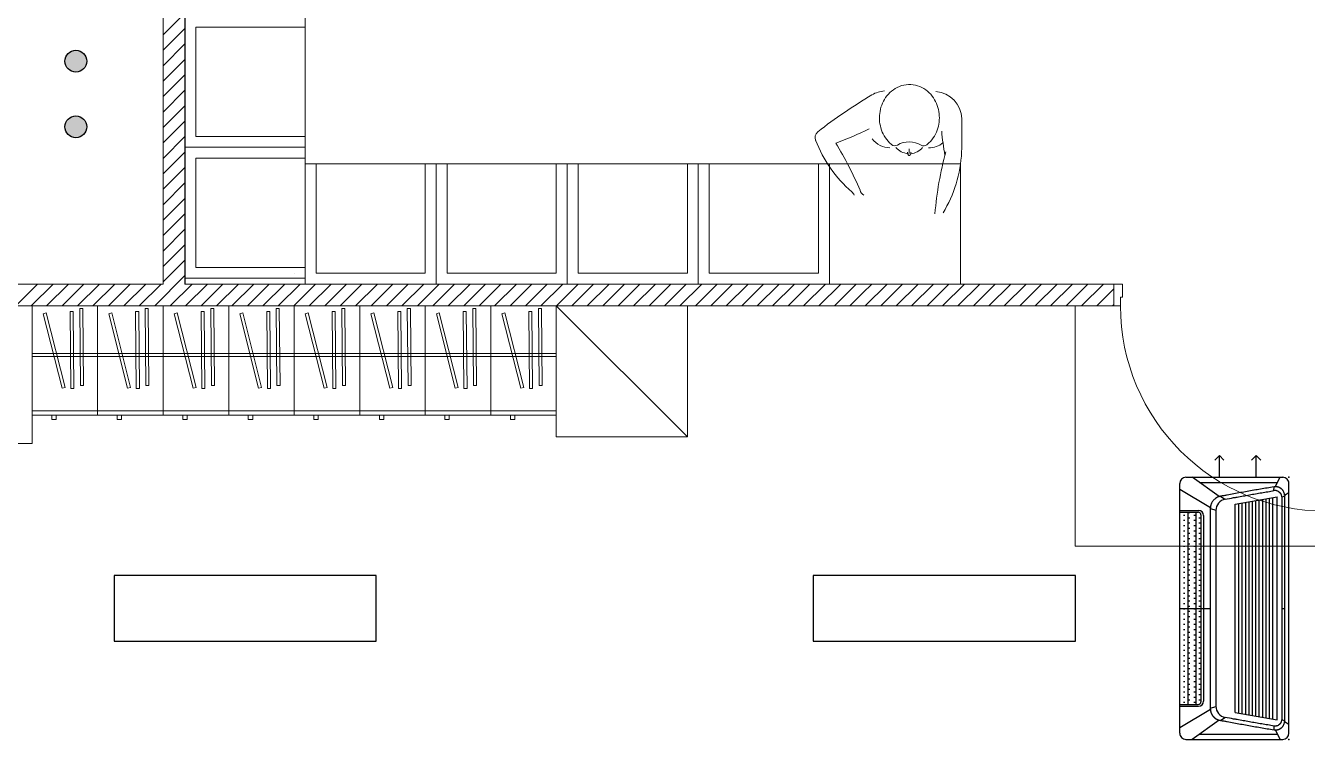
# Model space of a CAD drawing. Header units: metres. Extents: x 11578468 to 47831421, y -58341524 to -14256839.
# Drawn here: x 23835748 to 23841616, y -29092627 to -29089359 of the extents above; entities that cross this region are included whole.
import ezdxf

# ---------------------------------------------------------------- set-up
doc = ezdxf.new("R2010")
doc.units = ezdxf.units.M
doc.header["$LTSCALE"] = 50
doc.header["$MEASUREMENT"] = 0
doc.layers.get('0').update_dxf_attribs({"linetype": 'CONTINUOUS'})
for name, color, linetype in [('#조명', 40, 'CONTINUOUS'), ('DVM_INDOOR', 7, 'CONTINUOUS'), ('DVM_UNIT_BP', 7, 'CONTINUOUS'), ('DVM_UNIT_DP', 4, 'CONTINUOUS'), ('DVM_UNIT_LP', 3, 'CONTINUOUS'), ('wall', 3, 'CONTINUOUS')]:
    doc.layers.add(name, color=color, linetype=linetype)
doc.layers.add('ha', color=8, linetype='CONTINUOUS', lineweight=5)

# ---------------------------------------------------------------- blocks, each defined once
blk = doc.blocks.new('DVM_DP_VEC')
at = {"layer": 'DVM_UNIT_DP', "color": 0}
blk.add_line((0, 0), (100, 0), dxfattribs=at)
blk.add_lwpolyline([(78.8, 21.2), (100, 0), (78.8, -21.2)], dxfattribs=at)
blk.add_point((0, 0), dxfattribs=at)
blk = doc.blocks.new('DVM_LP_VEC')
at = {"layer": 'DVM_UNIT_LP', "color": 0}
blk.add_line((0, 0), (100, 0), dxfattribs=at)
blk.add_lwpolyline([(78.8, 21.2), (100, 0), (78.8, -21.2)], dxfattribs=at)
blk.add_point((0, 0), dxfattribs=at)
blk = doc.blocks.new('DVM_ID_CST_WF1W_AP_970X135X410_T_BLO')
at = {"layer": 'DVM_INDOOR'}
h = blk.add_hatch(dxfattribs=at)
h.set_pattern_fill('DOTS', color=0, scale=15)
h.set_pattern_definition([(0, (0, 0), (11.90625, 23.8125), [0, -23.8125])])
h.paths.add_polyline_path([(439.8, 426.9), (-439.8, 426.9), (-439.8, 415.1, 0.414214), (-427.8, 403.1), (427.8, 403.1, 0.414214), (439.8, 415.1)])
h.paths.add_polyline_path([(439.8, 461.7), (-439.8, 461.7), (-439.8, 426.9), (439.8, 426.9)])
h.paths.add_polyline_path([(439.8, 500.1), (-439.8, 500.1), (-439.8, 461.7), (439.8, 461.7)])
at = {"layer": 'DVM_INDOOR', "color": 0}
for p, q in [((-600, 471.6), (-600, 28.6)), ((-571.5, 500.1), (571.5, 500.1)), ((-545.5, 500.1), (-461, 360)), ((-448.5, 500.1), (-448.5, 413.7)), ((-439.8, 500.1), (-439.8, 415.1)), ((0, 499.5), (0, 360)), ((439.8, 500.1), (439.8, 415.1)), ((448.5, 500.1), (448.5, 413.7)), ((545.5, 500.1), (461, 360)), ((600, 471.6), (600, 28.6)), ((-511.5, 319.5), (-600, 442.6)), ((439.8, 426.9), (-439.8, 426.9)), ((-439.6, 461.7), (439.8, 461.7)), ((511.5, 319.5), (600, 442.6)), ((-576.8, 410.1), (-576.8, 52.9)), ((-461, 360), (460.9, 360)), ((-456.7, 360), (-449.8, 334.8)), ((427.8, 403.1), (-427.8, 403.1)), ((425.5, 390.7), (-425.6, 390.7)), ((456.7, 360), (449.8, 334.8)), ((576.8, 410.1), (576.8, 53)), ((-513, 313.3), (-499.3, 293.9)), ((448.5, 334.8), (-448.5, 334.8)), ((513, 313.3), (499.3, 293.9)), ((-476.9, 245.9), (-511.1, 53.5)), ((-476.9, 245.9), (476.9, 245.9)), ((476.9, 245.9), (511.2, 53.5)), ((-488.2, 182.4), (488.2, 182.4)), ((-485.4, 198), (485.4, 198)), ((-482.6, 213.6), (482.6, 213.6)), ((-479.8, 229.5), (479.8, 229.5)), ((-499.3, 120.2), (499.3, 120.2)), ((-496.5, 135.8), (496.5, 135.8)), ((-493.7, 151.4), (493.7, 151.4)), ((-490.9, 167), (490.9, 167)), ((-556.7, 63.5), (-600, 40.7)), ((-556.2, 68.5), (-538.9, 68.5)), ((-507.6, 73.5), (507.6, 73.5)), ((-504.8, 89.1), (504.8, 89.1)), ((-502.1, 104.4), (502.1, 104.4)), ((538.9, 68.6), (556.2, 68.5)), ((556.7, 63.5), (600, 40.8)), ((-571.5, 0.1), (571.5, 0.1)), ((-518.6, 19.8), (-530.9, 0.1)), ((-509.2, 33.4), (-514.6, 19.6)), ((-514.6, 19.6), (514.6, 19.6)), ((-511.1, 53.5), (511.2, 53.5)), ((509.2, 33.4), (-509.2, 33.4)), ((0, 33.4), (0, 19.6)), ((509.2, 33.4), (514.6, 19.6)), ((518.6, 19.8), (530.9, 0.1))]:
    blk.add_line(p, q, dxfattribs=at)
for centre, radius, start, end in [((-571.5, 471.6), 28.5, 89.99905, 180), ((571.5, 471.6), 28.5, 0, 89.99905), ((-425.5, 413.7), 23, 180, 270), ((-427.8, 415.1), 12, 180, 270), ((425.5, 413.7), 23, 270, 0), ((427.8, 415.1), 12, 270, 0), ((-448.5, 282.8), 52, 90.00002, 169.54962), ((448.5, 282.8), 52, 10.44984, 90.00002), ((-571.5, 28.6), 28.5, 180, 269.99905), ((571.5, 28.6), 28.5, 269.99905, 0)]:
    blk.add_arc(centre, radius, start, end, dxfattribs=at)
for points, knots in [([(-461, 360), (-461.1, 360), (-461.2, 360), (-461.3, 360), (-461.4, 360), (-461.5, 360), (-461.6, 360), (-461.8, 360), (-461.9, 359.9), (-462, 359.9), (-462.1, 359.9), (-462.3, 359.9), (-462.4, 359.9), (-462.5, 359.9), (-462.6, 359.9), (-462.8, 359.9), (-462.9, 359.9), (-463, 359.9), (-463.1, 359.9), (-463.2, 359.9), (-463.4, 359.9), (-463.5, 359.9), (-463.6, 359.9), (-463.7, 359.8), (-463.9, 359.8), (-464, 359.8), (-464.1, 359.8), (-464.2, 359.8), (-464.3, 359.8), (-464.5, 359.8), (-464.6, 359.8), (-464.7, 359.8), (-464.8, 359.7), (-465, 359.7), (-465.1, 359.7), (-465.2, 359.7), (-465.3, 359.7), (-465.4, 359.7), (-465.6, 359.7), (-465.7, 359.7), (-465.8, 359.6), (-466.3, 359.6), (-467.1, 359.5), (-468.1, 359.3), (-468.9, 359.2), (-469.5, 359.1), (-469.8, 359.1), (-469.8, 359), (-469.9, 359), (-470, 359), (-470.1, 359), (-470.3, 359), (-470.7, 358.9), (-471.4, 358.7), (-472.3, 358.5), (-473.1, 358.3), (-473.7, 358.2), (-474.2, 358), (-474.6, 357.9), (-475, 357.8), (-475.4, 357.7), (-475.8, 357.6), (-476, 357.5), (-476.2, 357.5), (-476.3, 357.4), (-476.4, 357.4), (-476.5, 357.4), (-476.6, 357.3), (-476.9, 357.2), (-477.2, 357.1), (-477.6, 357), (-477.9, 356.9), (-478, 356.8), (-478.2, 356.8), (-478.3, 356.8), (-478.4, 356.7), (-478.6, 356.6), (-479, 356.5), (-479.5, 356.3), (-480.1, 356), (-480.8, 355.8), (-481.3, 355.5), (-481.8, 355.3), (-482.1, 355.2), (-482.4, 355.1), (-482.6, 355), (-482.8, 354.9), (-483, 354.8), (-483.2, 354.7), (-483.4, 354.6), (-483.6, 354.5), (-483.8, 354.4), (-484.1, 354.2), (-484.3, 354.1), (-484.5, 354), (-484.8, 353.9), (-485.1, 353.7), (-485.3, 353.6), (-485.7, 353.4), (-486, 353.2), (-486.4, 353), (-486.7, 352.8), (-487, 352.6), (-487.5, 352.3), (-488.1, 352), (-488.6, 351.7), (-489, 351.4), (-489.5, 351.1), (-489.9, 350.8), (-490.3, 350.6), (-490.5, 350.4), (-490.7, 350.2), (-491, 350.1), (-491.2, 349.9), (-491.6, 349.6), (-492, 349.3), (-492.3, 349.1), (-492.5, 348.9), (-492.7, 348.8), (-492.8, 348.7), (-492.9, 348.6), (-493, 348.6), (-493, 348.5), (-493.1, 348.5), (-493.1, 348.5), (-493.1, 348.4), (-493.2, 348.4), (-493.2, 348.4), (-493.2, 348.4), (-493.2, 348.4), (-493.2, 348.4), (-493.2, 348.4), (-493.2, 348.4), (-493.2, 348.4), (-493.2, 348.4), (-493.2, 348.4), (-493.2, 348.4), (-493.2, 348.4), (-493.2, 348.4), (-493.2, 348.4), (-493.2, 348.4), (-493.2, 348.4), (-493.2, 348.4), (-493.2, 348.4), (-493.2, 348.4), (-493.2, 348.4), (-493.2, 348.4), (-493.2, 348.4), (-493.2, 348.4), (-493.2, 348.4), (-493.2, 348.4), (-493.2, 348.4), (-493.2, 348.4), (-493.2, 348.4), (-493.2, 348.4), (-493.2, 348.4), (-493.2, 348.4), (-493.2, 348.4), (-493.2, 348.4), (-493.2, 348.4), (-493.2, 348.4), (-493.2, 348.4), (-493.2, 348.4), (-493.2, 348.4), (-493.2, 348.4), (-493.2, 348.4), (-493.2, 348.4), (-493.2, 348.4), (-493.2, 348.4), (-493.2, 348.4), (-493.2, 348.4), (-493.2, 348.4), (-493.2, 348.4), (-493.2, 348.4), (-493.2, 348.4), (-493.2, 348.4), (-493.2, 348.4), (-493.2, 348.4), (-493.2, 348.4), (-493.2, 348.4), (-493.2, 348.3), (-493.3, 348.3), (-493.3, 348.3), (-493.4, 348.3), (-493.4, 348.2), (-493.5, 348.1), (-493.6, 348.1), (-493.6, 348), (-493.7, 348), (-493.8, 347.9), (-493.9, 347.8), (-494.1, 347.7), (-494.2, 347.6), (-494.3, 347.5), (-494.4, 347.4), (-494.5, 347.3), (-494.7, 347.2), (-494.8, 347.1), (-494.9, 347), (-495, 346.9), (-495.1, 346.7), (-495.3, 346.6), (-495.4, 346.5), (-495.5, 346.4), (-495.6, 346.3), (-495.7, 346.2), (-495.9, 346.1), (-496, 346), (-496.1, 345.9), (-496.2, 345.8), (-496.3, 345.7), (-496.4, 345.6), (-496.6, 345.5), (-496.7, 345.4), (-496.8, 345.2), (-496.9, 345.1), (-497, 345), (-497.1, 344.9), (-497.2, 344.8), (-497.4, 344.7), (-497.5, 344.6), (-497.6, 344.5), (-497.7, 344.3), (-497.8, 344.2), (-497.9, 344.1), (-498, 344), (-498.1, 343.9), (-498.2, 343.8), (-498.4, 343.7), (-498.5, 343.5), (-498.6, 343.4), (-498.7, 343.3), (-498.8, 343.2), (-498.9, 343.1), (-499, 343), (-499.1, 342.9), (-499.2, 342.7), (-499.3, 342.6), (-499.4, 342.5), (-499.5, 342.4), (-499.7, 342.3), (-499.8, 342.1), (-499.9, 342), (-500, 341.9), (-500.1, 341.8), (-500.2, 341.7), (-500.3, 341.5), (-500.4, 341.4), (-500.5, 341.3), (-500.6, 341.2), (-500.7, 341.1), (-500.8, 340.9), (-500.9, 340.8), (-501.1, 340.6), (-501.2, 340.4), (-501.3, 340.3), (-501.4, 340.2), (-501.5, 340.1), (-501.6, 340), (-501.7, 339.8), (-501.8, 339.6), (-502, 339.4), (-502.1, 339.3), (-502.3, 339.1), (-502.4, 338.9), (-502.6, 338.7), (-502.7, 338.5), (-502.8, 338.3), (-503, 338.1), (-503.1, 337.9), (-503.3, 337.7), (-503.4, 337.6), (-503.4, 337.5), (-503.5, 337.5), (-503.5, 337.4), (-503.5, 337.4), (-503.5, 337.3), (-503.6, 337.3), (-503.6, 337.3), (-503.6, 337.3), (-503.6, 337.2), (-503.6, 337.2), (-503.6, 337.2), (-503.6, 337.2), (-503.6, 337.2), (-503.6, 337.2), (-503.6, 337.2), (-503.6, 337.2), (-503.6, 337.2), (-503.6, 337.2), (-503.6, 337.2), (-503.6, 337.2), (-503.6, 337.2), (-503.6, 337.2), (-503.6, 337.2), (-503.6, 337.2), (-503.6, 337.2), (-503.6, 337.2), (-503.6, 337.2), (-503.6, 337.2), (-503.6, 337.2), (-503.6, 337.2), (-503.6, 337.2), (-503.6, 337.2), (-503.6, 337.2), (-503.6, 337.2), (-503.6, 337.2), (-503.6, 337.2), (-503.6, 337.2), (-503.6, 337.2), (-503.6, 337.2), (-503.6, 337.2), (-503.6, 337.2), (-503.6, 337.2), (-503.6, 337.2), (-503.7, 337.2), (-503.7, 337.1), (-503.8, 337), (-503.8, 336.9), (-503.9, 336.8), (-504, 336.7), (-504.1, 336.5), (-504.2, 336.4), (-504.3, 336.3), (-504.3, 336.2), (-504.4, 336), (-504.5, 335.9), (-504.6, 335.8), (-504.6, 335.7), (-504.7, 335.6), (-504.8, 335.5), (-504.9, 335.2), (-505.2, 334.8), (-505.6, 334.1), (-506, 333.4), (-506.4, 332.8), (-506.6, 332.4), (-506.7, 332.2), (-506.7, 332.1), (-506.8, 332.1), (-506.8, 332), (-506.8, 332), (-506.9, 331.8), (-507, 331.6), (-507.2, 331.3), (-507.3, 331), (-507.5, 330.7), (-507.6, 330.4), (-507.8, 330), (-507.9, 329.7), (-508.1, 329.4), (-508.2, 329.2), (-508.3, 329), (-508.3, 328.9), (-508.4, 328.8), (-508.4, 328.6), (-508.5, 328.4), (-508.7, 327.9), (-509, 327.4), (-509.2, 326.9), (-509.4, 326.4), (-509.5, 326), (-509.6, 325.7), (-509.7, 325.5), (-509.7, 325.4), (-509.8, 325.2), (-509.9, 325), (-510, 324.8), (-510, 324.6), (-510.1, 324.4), (-510.1, 324.3), (-510.2, 324.1), (-510.2, 324), (-510.3, 323.8), (-510.3, 323.7), (-510.4, 323.6), (-510.4, 323.4), (-510.5, 323.3), (-510.5, 323.1), (-510.6, 322.9), (-510.6, 322.8), (-510.7, 322.6), (-510.7, 322.4), (-510.8, 322.3), (-510.8, 322.1), (-510.9, 321.9), (-510.9, 321.7), (-511, 321.5), (-511, 321.4), (-511.1, 321.2), (-511.2, 321), (-511.2, 320.8), (-511.3, 320.6), (-511.3, 320.3), (-511.4, 320.1), (-511.4, 319.9), (-511.5, 319.7), (-511.5, 319.6), (-511.5, 319.5)], [0, 0, 0, 0, 0.001765, 0.003529, 0.005294, 0.007059, 0.008823, 0.010588, 0.012352, 0.014116, 0.015881, 0.017645, 0.019409, 0.021173, 0.022937, 0.024702, 0.026466, 0.028229, 0.029993, 0.031757, 0.033521, 0.035285, 0.037049, 0.038812, 0.040576, 0.042339, 0.044103, 0.045866, 0.04763, 0.049393, 0.051156, 0.05292, 0.054683, 0.056446, 0.058209, 0.059972, 0.061735, 0.063498, 0.065261, 0.067024, 0.068787, 0.07055, 0.088059, 0.10292, 0.115137, 0.124712, 0.126163, 0.127325, 0.1283, 0.12944, 0.131236, 0.133687, 0.136794, 0.151003, 0.163408, 0.174911, 0.186415, 0.19159, 0.197106, 0.202964, 0.209163, 0.215479, 0.219883, 0.221884, 0.22343, 0.224162, 0.225102, 0.227168, 0.231141, 0.237019, 0.24311, 0.247247, 0.24943, 0.251369, 0.252721, 0.254965, 0.258103, 0.262133, 0.271962, 0.28166, 0.291227, 0.300577, 0.307976, 0.312744, 0.315759, 0.320727, 0.323148, 0.325851, 0.328835, 0.332101, 0.335648, 0.339476, 0.343585, 0.347976, 0.34952, 0.354132, 0.360503, 0.364934, 0.3672, 0.375692, 0.383432, 0.384919, 0.389345, 0.400385, 0.40996, 0.418507, 0.426067, 0.432913, 0.441712, 0.447274, 0.451798, 0.455285, 0.458528, 0.464582, 0.469833, 0.478168, 0.484251, 0.486843, 0.490174, 0.493625, 0.495107, 0.495342, 0.496042, 0.496945, 0.497789, 0.498575, 0.499303, 0.499369, 0.499564, 0.499758, 0.499824, 0.499828, 0.499832, 0.499836, 0.49984, 0.499843, 0.499846, 0.499849, 0.499852, 0.499854, 0.499857, 0.49986, 0.499863, 0.499866, 0.499869, 0.499872, 0.499875, 0.499878, 0.499881, 0.499883, 0.499886, 0.499889, 0.499892, 0.499895, 0.499898, 0.499901, 0.499904, 0.499907, 0.499909, 0.499912, 0.499915, 0.499918, 0.499921, 0.499924, 0.499927, 0.49993, 0.499933, 0.499936, 0.499938, 0.499941, 0.499944, 0.499947, 0.49995, 0.499953, 0.499956, 0.499959, 0.499961, 0.499996, 0.500092, 0.500252, 0.500475, 0.500762, 0.501113, 0.502574, 0.503909, 0.505116, 0.50626, 0.507404, 0.508548, 0.510836, 0.513123, 0.515411, 0.517699, 0.519986, 0.522274, 0.524561, 0.526848, 0.529136, 0.531423, 0.53371, 0.535997, 0.538283, 0.54057, 0.542857, 0.545143, 0.54743, 0.549716, 0.552003, 0.554289, 0.556575, 0.558861, 0.561147, 0.563433, 0.565719, 0.568004, 0.57029, 0.572575, 0.574861, 0.577146, 0.579431, 0.581716, 0.584001, 0.586286, 0.588571, 0.590856, 0.59314, 0.595425, 0.597709, 0.599994, 0.602278, 0.604562, 0.606846, 0.60913, 0.611414, 0.613697, 0.615981, 0.618264, 0.620547, 0.622831, 0.625114, 0.627397, 0.62968, 0.631963, 0.634245, 0.636528, 0.63881, 0.641092, 0.643375, 0.645657, 0.647939, 0.65022, 0.652502, 0.655924, 0.659347, 0.661628, 0.663909, 0.66619, 0.668471, 0.670751, 0.673032, 0.676452, 0.679873, 0.683293, 0.686713, 0.690132, 0.693551, 0.69697, 0.700388, 0.703806, 0.707224, 0.710641, 0.714058, 0.714644, 0.715261, 0.71591, 0.716591, 0.717303, 0.718046, 0.718679, 0.719061, 0.719192, 0.719206, 0.719223, 0.719241, 0.719259, 0.719276, 0.719294, 0.719312, 0.719329, 0.719347, 0.719365, 0.719382, 0.7194, 0.719418, 0.719436, 0.719453, 0.719471, 0.719489, 0.719506, 0.719524, 0.719542, 0.719559, 0.719577, 0.719595, 0.719612, 0.71963, 0.719648, 0.719665, 0.719683, 0.719701, 0.719718, 0.719735, 0.719749, 0.719791, 0.719989, 0.720573, 0.721543, 0.722899, 0.724641, 0.72677, 0.729069, 0.73132, 0.733522, 0.735676, 0.737782, 0.739839, 0.741848, 0.743808, 0.74572, 0.747584, 0.749399, 0.751166, 0.761606, 0.772047, 0.783331, 0.796306, 0.801854, 0.804022, 0.805127, 0.806011, 0.806392, 0.80762, 0.810133, 0.813931, 0.81881, 0.823809, 0.828807, 0.833806, 0.838804, 0.843801, 0.848798, 0.852287, 0.855003, 0.856944, 0.858113, 0.859639, 0.864676, 0.87128, 0.879454, 0.889196, 0.896415, 0.902323, 0.906921, 0.909055, 0.911516, 0.914305, 0.917422, 0.920866, 0.924638, 0.926547, 0.928505, 0.930513, 0.93257, 0.934676, 0.936831, 0.939035, 0.941289, 0.943592, 0.945944, 0.948345, 0.950796, 0.953296, 0.955845, 0.958443, 0.961091, 0.963788, 0.966534, 0.96933, 0.972175, 0.975069, 0.978013, 0.981006, 0.984048, 0.98714, 0.990281, 0.993471, 0.996711, 1, 1, 1, 1]), ([(511.5, 319.5), (511.4, 319.8), (511.1, 321), (509.6, 325.2), (506.4, 332), (501.6, 338.8), (497.1, 343.6), (493.4, 347), (489.5, 350), (483.9, 353.5), (477.8, 356.3), (471.5, 358.3), (467.4, 359.2), (464.2, 359.7), (462.3, 359.9), (461.1, 360), (460.9, 360)], [0, 0, 0, 0, 0.016085, 0.052074, 0.196028, 0.339981, 0.411958, 0.483935, 0.555912, 0.627889, 0.771843, 0.84382, 0.915797, 0.951785, 0.987774, 1, 1, 1, 1]), ([(-513, 313.3), (-513.5, 310.8), (-514.4, 305.7), (-516.3, 295.5), (-519.6, 277.7), (-524.2, 252.2), (-529.7, 221.6), (-535.2, 191), (-540.5, 160.4), (-545.8, 129.8), (-551, 99.2), (-554.4, 78.8), (-556.2, 68.5)], [0, 0, 0, 0, 0.03125, 0.0625, 0.125, 0.25, 0.375, 0.5, 0.625, 0.75, 0.875, 1, 1, 1, 1]), ([(-511.5, 319.5), (-511.7, 319), (-512.3, 317), (-512.7, 315), (-513, 313.3)], [0, 0, 0, 0, 0.216622, 1, 1, 1, 1]), ([(513, 313.3), (512.7, 315), (512.3, 317), (511.7, 319), (511.5, 319.5)], [0, 0, 0, 0, 0.783378, 1, 1, 1, 1]), ([(540.6, 160), (540.5, 160.1), (538.7, 170.5), (535.2, 191), (529.7, 221.6), (524.2, 252.2), (519.6, 277.7), (516.3, 295.5), (514.4, 305.7), (513.5, 310.8), (513, 313.3)], [0, 0, 0, 0, 0.002953, 0.202362, 0.401772, 0.601181, 0.800591, 0.900295, 0.950148, 1, 1, 1, 1]), ([(-538.9, 68.6), (-537.3, 78), (-534.2, 96.8), (-529.4, 124.9), (-524.5, 153.1), (-519.6, 181.3), (-514.6, 209.5), (-510.3, 233.4), (-507.7, 248), (-506.8, 253.2)], [0, 0, 0, 0, 0.152619, 0.305238, 0.457857, 0.610476, 0.763096, 0.915715, 1, 1, 1, 1]), ([(506.8, 253.2), (507.7, 248), (510.3, 233.4), (514.6, 209.5), (519.6, 181.3), (524.5, 153.1), (529.4, 124.9), (534.2, 96.8), (537.3, 78), (538.9, 68.6)], [0, 0, 0, 0, 0.084285, 0.236904, 0.389524, 0.542143, 0.694762, 0.847381, 1, 1, 1, 1]), ([(556.2, 68.5), (554.4, 78.8), (551, 99.2), (545.8, 129.7), (542.3, 149.9), (540.6, 160)], [0, 0, 0, 0, 0.334987, 0.669974, 1, 1, 1, 1]), ([(-556.2, 68.5), (-556.4, 67), (-556.6, 65.4), (-556.7, 63.7), (-556.7, 63.5)], [0, 0, 0, 0, 0.898221, 1, 1, 1, 1]), ([(-556.7, 63.5), (-556.7, 62.9), (-556.8, 61.5), (-556.7, 58.7), (-556.3, 54.9), (-555.2, 49.6), (-553.8, 45.9), (-552.8, 43.8)], [0, 0, 0, 0, 0.087094, 0.199709, 0.42494, 0.65017, 1, 1, 1, 1]), ([(-535.6, 49), (-535.7, 49.2), (-536.8, 51.3), (-538.1, 54.5), (-539, 58.8), (-539.3, 61.5), (-539.3, 63.7), (-539.3, 65.9), (-539.1, 67.5), (-538.9, 68.6)], [0, 0, 0, 0, 0.029129, 0.352752, 0.514564, 0.676376, 0.757282, 0.838188, 1, 1, 1, 1]), ([(535.6, 49), (535.7, 49.2), (536.8, 51.3), (538.1, 54.5), (539, 58.8), (539.3, 61.5), (539.3, 63.7), (539.3, 65.9), (539.1, 67.5), (538.9, 68.6)], [0, 0, 0, 0, 0.029129, 0.352752, 0.514564, 0.676376, 0.757282, 0.838188, 1, 1, 1, 1]), ([(552.8, 43.8), (553.8, 45.9), (555.2, 49.6), (556.3, 54.9), (556.7, 58.7), (556.8, 61.5), (556.7, 62.9), (556.7, 63.5)], [0, 0, 0, 0, 0.34983, 0.57506, 0.800291, 0.912906, 1, 1, 1, 1]), ([(556.7, 63.5), (556.7, 63.7), (556.6, 65.4), (556.4, 67), (556.2, 68.5)], [0, 0, 0, 0, 0.101779, 1, 1, 1, 1]), ([(-552.8, 43.8), (-552.5, 43.1), (-551.5, 41.2), (-550, 38.6), (-548.5, 36.4), (-547.5, 35.2), (-546.8, 34.4), (-546.1, 33.5), (-545, 32.4), (-543.7, 31), (-542, 29.5), (-540.2, 28.1), (-538.3, 26.7), (-535.8, 25.1), (-531, 22.6), (-525.9, 20.9), (-521.4, 20.1), (-519.7, 19.9), (-518.8, 19.8), (-518.6, 19.8)], [0, 0, 0, 0, 0.046668, 0.15112, 0.203345, 0.229458, 0.255571, 0.281684, 0.307796, 0.360022, 0.412248, 0.464473, 0.516699, 0.568925, 0.673376, 0.882279, 0.934504, 0.98673, 1, 1, 1, 1]), ([(-509.2, 33.4), (-509.7, 33.4), (-510.8, 33.4), (-512.4, 33.6), (-514.1, 33.8), (-517.3, 34.4), (-520.9, 35.7), (-524.3, 37.4), (-526.1, 38.6), (-527.5, 39.6), (-528.7, 40.6), (-530, 41.7), (-530.9, 42.7), (-531.7, 43.5), (-532.2, 44.1), (-532.7, 44.7), (-533.4, 45.6), (-534.4, 47), (-535.1, 48.2), (-535.6, 49)], [0, 0, 0, 0, 0.050917, 0.101833, 0.15275, 0.203666, 0.407333, 0.509166, 0.560082, 0.610999, 0.661916, 0.712832, 0.763749, 0.789207, 0.814665, 0.840124, 0.865582, 0.916498, 1, 1, 1, 1]), ([(-518.6, 19.8), (-518, 19.7), (-516.7, 19.6), (-515.4, 19.6), (-514.6, 19.6)], [0, 0, 0, 0, 0.427232, 1, 1, 1, 1]), ([(535.6, 49), (535.1, 48.2), (534.4, 47), (533.4, 45.6), (532.7, 44.7), (532.2, 44.1), (531.7, 43.5), (530.9, 42.7), (530, 41.7), (528.7, 40.6), (527.5, 39.6), (526.1, 38.6), (524.3, 37.4), (520.9, 35.7), (517.3, 34.4), (514.1, 33.8), (512.4, 33.6), (510.8, 33.4), (509.7, 33.4), (509.2, 33.4)], [0, 0, 0, 0, 0.083502, 0.134418, 0.159876, 0.185335, 0.210793, 0.236251, 0.287168, 0.338084, 0.389001, 0.439918, 0.490834, 0.592667, 0.796334, 0.84725, 0.898167, 0.949083, 1, 1, 1, 1]), ([(518.6, 19.8), (518, 19.7), (516.7, 19.6), (515.4, 19.6), (514.6, 19.6)], [0, 0, 0, 0, 0.427232, 1, 1, 1, 1]), ([(518.6, 19.8), (518.8, 19.8), (519.7, 19.9), (521.4, 20.1), (525.9, 20.9), (531, 22.6), (535.8, 25.1), (538.3, 26.7), (540.2, 28.1), (542, 29.5), (543.7, 31), (545, 32.4), (546.1, 33.5), (546.8, 34.4), (547.5, 35.2), (548.5, 36.4), (550, 38.6), (551.5, 41.2), (552.5, 43.1), (552.8, 43.8)], [0, 0, 0, 0, 0.01327, 0.065496, 0.117721, 0.326624, 0.431075, 0.483301, 0.535527, 0.587752, 0.639978, 0.692204, 0.718316, 0.744429, 0.770542, 0.796655, 0.84888, 0.953332, 1, 1, 1, 1])]:
    blk.add_open_spline(points, degree=3, knots=knots, dxfattribs=at)
for points in [[(-506.8, 253.2), (-504.4, 266.2), (-502, 279.2), (-499.6, 292.3)], [(499.6, 292.3), (502, 279.2), (504.4, 266.2), (506.8, 253.2)]]:
    blk.add_open_spline(points, degree=3, dxfattribs=at)
at = {"layer": 'DVM_UNIT_BP'}
for p in [(-600, 0.1), (600, 0.1)]:
    blk.add_point(p, dxfattribs=at)
at = {"layer": 'DVM_UNIT_DP'}
blk.add_blockref('DVM_DP_VEC', (600, 318.8), dxfattribs=at)
at = {"layer": 'DVM_UNIT_LP'}
blk.add_blockref('DVM_LP_VEC', (600, 150), dxfattribs=at)

msp = doc.modelspace()

# ---------------------------------------------------------------- hatches: boundary and pattern name
at = {"layer": 'wall', "ltscale": 10}
h = msp.add_hatch(color=2, dxfattribs=at)
h.dxf.hatch_style = 1
h.paths.add_polyline_path([(23836028.2, -29089522.3, 1), (23835928.2, -29089522.3, 1)])
h = msp.add_hatch(color=2, dxfattribs=at)
h.dxf.hatch_style = 1
h.paths.add_polyline_path([(23836028.2, -29089822.3, 1), (23835928.2, -29089822.3, 1)])

# ---------------------------------------------------------------- linework, layer by layer
at = {"layer": '#조명', "ltscale": 10}
for points in [[(23837353.7, -29092177.3), (23837353.7, -29091877.3), (23836153.7, -29091877.3), (23836153.7, -29092177.3)], [(23840553.7, -29092177.3), (23840553.7, -29091877.3), (23839353.7, -29091877.3), (23839353.7, -29092177.3)]]:
    msp.add_lwpolyline(points, close=True, dxfattribs=at)
for centre in [(23835978.2, -29089522.3), (23835978.2, -29089822.3)]:
    msp.add_circle(centre, 50)
at = {"layer": 'ha'}
for p, q in [((23836378.2, -29086692.3), (23836378.2, -29090542.3)), ((23836478.2, -29086692.3), (23836478.2, -29090542.3)), ((23836477.7, -29088391.8), (23836477.7, -29090542.3)), ((23836378.2, -29089401.3), (23836477.7, -29089301.8)), ((23836477.7, -29089916.2), (23836477.7, -29089316.2)), ((23837027.7, -29089316.2), (23837027.7, -29089916.2)), ((23836378.2, -29089472.1), (23836477.7, -29089372.6)), ((23836527.7, -29089866.2), (23836527.7, -29089366.2)), ((23836527.7, -29089366.2), (23837027.7, -29089366.2)), ((23837027.7, -29089366.2), (23837027.7, -29089866.2)), ((23836378.2, -29089542.8), (23836477.7, -29089443.3)), ((23836378.2, -29089613.5), (23836477.7, -29089514)), ((23836378.2, -29089684.2), (23836477.7, -29089584.7)), ((23839720.7, -29089652.5), (23839729.4, -29089646.8)), ((23839729.4, -29089646.8), (23839738.6, -29089641.8)), ((23839738.6, -29089641.8), (23839748.2, -29089637.5)), ((23839748.2, -29089637.5), (23839758.2, -29089634)), ((23839758.2, -29089634), (23839768.5, -29089631.4)), ((23839768.5, -29089631.4), (23839778.9, -29089629.6)), ((23839778.9, -29089629.6), (23839789.5, -29089628.8)), ((23839789.5, -29089628.8), (23839800.2, -29089628.8)), ((23839800.2, -29089628.8), (23839810.8, -29089629.8)), ((23839810.8, -29089629.8), (23839821.2, -29089631.7)), ((23839821.2, -29089631.7), (23839831.4, -29089634.4)), ((23839831.4, -29089634.4), (23839841.4, -29089638)), ((23839841.4, -29089638), (23839851, -29089642.3)), ((23839851, -29089642.3), (23839860.1, -29089647.4)), ((23839860.1, -29089647.4), (23839868.8, -29089653.2)), ((23836378.2, -29089754.9), (23836477.7, -29089655.4)), ((23839670.7, -29089714.7), (23839674.9, -29089705.8)), ((23839674.9, -29089705.8), (23839679.7, -29089697.1)), ((23839679.7, -29089697.1), (23839685.1, -29089688.7)), ((23839685.1, -29089688.7), (23839691.1, -29089680.6)), ((23839691.1, -29089680.6), (23839697.6, -29089672.9)), ((23839697.6, -29089672.9), (23839704.8, -29089665.6)), ((23839704.8, -29089665.6), (23839712.4, -29089658.7)), ((23839712.4, -29089658.7), (23839720.7, -29089652.5)), ((23839868.8, -29089653.2), (23839877, -29089659.5)), ((23839877, -29089659.5), (23839884.6, -29089666.5)), ((23839884.6, -29089666.5), (23839891.6, -29089673.8)), ((23839891.6, -29089673.8), (23839898.1, -29089681.6)), ((23839898.1, -29089681.6), (23839904, -29089689.8)), ((23839904, -29089689.8), (23839909.3, -29089698.3)), ((23839909.3, -29089698.3), (23839914, -29089707)), ((23839914, -29089707), (23839918.2, -29089715.9)), ((23836378.2, -29089825.6), (23836477.7, -29089726.1)), ((23839657.3, -29089770.8), (23839658.1, -29089761.3)), ((23839658.1, -29089761.3), (23839659.5, -29089751.8)), ((23839659.5, -29089751.8), (23839661.5, -29089742.4)), ((23839661.5, -29089742.4), (23839664, -29089733)), ((23839664, -29089733), (23839667.1, -29089723.8)), ((23839667.1, -29089723.8), (23839670.7, -29089714.7)), ((23839918.2, -29089715.9), (23839921.7, -29089725)), ((23839921.7, -29089725), (23839924.7, -29089734.3)), ((23839924.7, -29089734.3), (23839927.1, -29089743.7)), ((23839927.1, -29089743.7), (23839929, -29089753.1)), ((23839929, -29089753.1), (23839930.3, -29089762.6)), ((23839930.3, -29089762.6), (23839931, -29089772.2)), ((23836378.2, -29089896.3), (23836477.7, -29089796.8)), ((23839656.9, -29089780.4), (23839657.3, -29089770.8)), ((23839657.2, -29089790), (23839656.9, -29089780.4)), ((23839657.9, -29089799.5), (23839657.2, -29089790)), ((23839659.2, -29089809.1), (23839657.9, -29089799.5)), ((23839661.1, -29089818.5), (23839659.2, -29089809.1)), ((23839663.5, -29089827.9), (23839661.1, -29089818.5)), ((23839926.7, -29089819.8), (23839924.2, -29089829.2)), ((23839928.7, -29089810.4), (23839926.7, -29089819.8)), ((23839930.1, -29089800.9), (23839928.7, -29089810.4)), ((23839931, -29089791.3), (23839930.1, -29089800.9)), ((23839931, -29089772.2), (23839931.3, -29089781.8)), ((23839931.3, -29089781.8), (23839931, -29089791.3)), ((23836378.2, -29089967), (23836477.7, -29089867.5)), ((23837027.7, -29089866.2), (23836527.7, -29089866.2)), ((23839666.5, -29089837.2), (23839663.5, -29089827.9)), ((23839670.1, -29089846.3), (23839666.5, -29089837.2)), ((23839674.2, -29089855.2), (23839670.1, -29089846.3)), ((23839678.9, -29089863.9), (23839674.2, -29089855.2)), ((23839684.2, -29089872.4), (23839678.9, -29089863.9)), ((23839690.1, -29089880.6), (23839684.2, -29089872.4)), ((23839696.6, -29089888.4), (23839690.1, -29089880.6)), ((23839897.1, -29089881.6), (23839890.6, -29089889.3)), ((23839903.1, -29089873.5), (23839897.1, -29089881.6)), ((23839908.5, -29089865.1), (23839903.1, -29089873.5)), ((23839913.3, -29089856.4), (23839908.5, -29089865.1)), ((23839917.5, -29089847.5), (23839913.3, -29089856.4)), ((23839921.1, -29089838.4), (23839917.5, -29089847.5)), ((23839924.2, -29089829.2), (23839921.1, -29089838.4)), ((23836378.2, -29090037.7), (23836477.7, -29089938.2)), ((23837027.7, -29089916.2), (23836477.7, -29089916.2)), ((23836477.7, -29090516.2), (23836477.7, -29089916.2)), ((23837027.7, -29089916.2), (23837027.7, -29090516.2)), ((23839703.6, -29089895.7), (23839696.6, -29089888.4)), ((23839711.2, -29089902.6), (23839703.6, -29089895.7)), ((23839712.6, -29089903.7), (23839711.2, -29089902.6)), ((23839785.2, -29089938.9), (23839785.2, -29089938.6)), ((23839785.3, -29089939.8), (23839785.2, -29089938.9)), ((23839785.5, -29089940.9), (23839785.3, -29089939.8)), ((23839785.7, -29089942), (23839785.5, -29089940.9)), ((23839785.9, -29089943.3), (23839785.7, -29089942)), ((23839786.3, -29089944.7), (23839785.9, -29089943.3)), ((23839786.7, -29089946.3), (23839786.3, -29089944.7)), ((23839793.4, -29089922.8), (23839793.3, -29089944)), ((23839800.3, -29089944.8), (23839799.9, -29089946.4)), ((23839800.7, -29089943.4), (23839800.3, -29089944.8)), ((23839800.9, -29089942.1), (23839800.7, -29089943.4)), ((23839801.1, -29089941), (23839800.9, -29089942.1)), ((23839801.3, -29089939.9), (23839801.1, -29089941)), ((23839801.5, -29089938.9), (23839801.3, -29089939.9)), ((23839801.5, -29089938.7), (23839801.5, -29089938.9)), ((23839875.8, -29089903.5), (23839874.4, -29089904.5)), ((23839883.5, -29089896.6), (23839875.8, -29089903.5)), ((23839890.6, -29089889.3), (23839883.5, -29089896.6)), ((23836527.7, -29090466.2), (23836527.7, -29089966.2)), ((23836527.7, -29089966.2), (23837027.7, -29089966.2)), ((23837027.7, -29089966.2), (23837027.7, -29090466.2)), ((23837027.7, -29090542.3), (23837027.7, -29089992.3)), ((23837027.7, -29089992.3), (23837627.7, -29089992.3)), ((23837027.7, -29089992.3), (23837027.7, -29090542.3)), ((23837077.7, -29090492.3), (23837077.7, -29089992.3)), ((23837077.7, -29089992.3), (23837577.7, -29089992.3)), ((23837577.7, -29089992.3), (23837577.7, -29090492.3)), ((23837627.7, -29090542.3), (23837627.7, -29089992.3)), ((23837627.7, -29089992.3), (23838227.7, -29089992.3)), ((23837627.7, -29089992.3), (23837627.7, -29090542.3)), ((23837677.7, -29090492.3), (23837677.7, -29089992.3)), ((23837677.7, -29089992.3), (23838177.7, -29089992.3)), ((23838177.7, -29089992.3), (23838177.7, -29090492.3)), ((23838227.7, -29089992.3), (23838227.7, -29090542.3)), ((23838227.7, -29089992.3), (23838827.7, -29089992.3)), ((23838277.7, -29090492.3), (23838277.7, -29089992.3)), ((23838277.7, -29089992.3), (23838777.7, -29089992.3)), ((23838777.7, -29089992.3), (23838777.7, -29090492.3)), ((23838827.7, -29089992.3), (23838827.7, -29090542.3)), ((23838827.7, -29089992.3), (23839427.7, -29089992.3)), ((23838877.7, -29090492.3), (23838877.7, -29089992.3)), ((23838877.7, -29089992.3), (23839377.7, -29089992.3)), ((23839377.7, -29089992.3), (23839377.7, -29090492.3)), ((23840027.7, -29089992.3), (23839427.7, -29089992.3)), ((23839427.7, -29089992.3), (23839427.7, -29090542.3)), ((23839427.7, -29089992.3), (23839427.7, -29090542.3)), ((23839787.3, -29089948), (23839786.7, -29089946.3)), ((23839788, -29089949.8), (23839787.3, -29089948)), ((23839789, -29089951.5), (23839788, -29089949.8)), ((23839790.2, -29089953.1), (23839789, -29089951.5)), ((23839791.7, -29089954.2), (23839790.2, -29089953.1)), ((23839793.2, -29089954.6), (23839791.7, -29089954.2)), ((23839794.8, -29089954.2), (23839793.2, -29089954.6)), ((23839796.3, -29089953.1), (23839794.8, -29089954.2)), ((23839797.5, -29089951.6), (23839796.3, -29089953.1)), ((23839798.5, -29089949.8), (23839797.5, -29089951.6)), ((23839799.3, -29089948.1), (23839798.5, -29089949.8)), ((23839799.9, -29089946.4), (23839799.3, -29089948.1)), ((23840027.7, -29090542.3), (23840027.7, -29089992.3)), ((23836378.2, -29090108.4), (23836477.7, -29090009)), ((23836378.2, -29090179.2), (23836477.7, -29090079.7)), ((23836378.2, -29090249.9), (23836477.7, -29090150.4)), ((23836378.2, -29090320.6), (23836477.7, -29090221.1)), ((23836378.2, -29090391.3), (23836477.7, -29090291.8)), ((23836378.2, -29090462), (23836477.7, -29090362.5)), ((23836378.2, -29090532.7), (23836477.7, -29090433.2)), ((23837027.7, -29090466.2), (23836527.7, -29090466.2)), ((23836339.4, -29090642.3), (23836477.7, -29090503.9)), ((23837027.7, -29090516.2), (23836477.7, -29090516.2)), ((23836977.7, -29090492.3), (23836977.7, -29090492.3)), ((23837577.7, -29090492.3), (23837077.7, -29090492.3)), ((23838177.7, -29090492.3), (23837677.7, -29090492.3)), ((23838777.7, -29090492.3), (23838277.7, -29090492.3)), ((23839377.7, -29090492.3), (23838877.7, -29090492.3)), ((23836378.2, -29090542.3), (23835177.7, -29090542.3)), ((23835703, -29090642.3), (23835803, -29090542.3)), ((23835773.7, -29090642.3), (23835873.7, -29090542.3)), ((23835844.4, -29090642.3), (23835944.4, -29090542.3)), ((23835915.1, -29090642.3), (23836015.1, -29090542.3)), ((23835985.8, -29090642.3), (23836085.8, -29090542.3)), ((23836056.5, -29090642.3), (23836156.5, -29090542.3)), ((23836127.2, -29090642.3), (23836227.2, -29090542.3)), ((23836197.9, -29090642.3), (23836297.9, -29090542.3)), ((23836268.6, -29090642.3), (23836368.6, -29090542.3)), ((23836410.1, -29090642.3), (23836510.1, -29090542.3)), ((23836477.7, -29090542.3), (23836677.7, -29090542.3)), ((23837137.7, -29090542.3), (23836477.7, -29090542.3)), ((23836480.8, -29090642.3), (23836580.8, -29090542.3)), ((23836551.5, -29090642.3), (23836651.5, -29090542.3)), ((23836577.7, -29090542.3), (23840453.2, -29090542.3)), ((23836622.2, -29090642.3), (23836722.2, -29090542.3)), ((23836692.9, -29090642.3), (23836792.9, -29090542.3)), ((23836763.6, -29090642.3), (23836863.6, -29090542.3)), ((23836834.3, -29090642.3), (23836934.3, -29090542.3)), ((23836905, -29090642.3), (23837005, -29090542.3)), ((23836975.7, -29090642.3), (23837075.7, -29090542.3)), ((23837627.7, -29090542.3), (23837027.7, -29090542.3)), ((23837027.7, -29090542.3), (23837027.7, -29090542.3)), ((23837046.5, -29090642.3), (23837146.5, -29090542.3)), ((23837117.2, -29090642.3), (23837217.2, -29090542.3)), ((23837187.9, -29090642.3), (23837287.9, -29090542.3)), ((23837258.6, -29090642.3), (23837358.6, -29090542.3)), ((23837329.3, -29090642.3), (23837429.3, -29090542.3)), ((23837400, -29090642.3), (23837500, -29090542.3)), ((23837470.7, -29090642.3), (23837570.7, -29090542.3)), ((23837541.4, -29090642.3), (23837641.4, -29090542.3)), ((23837612.1, -29090642.3), (23837712.1, -29090542.3)), ((23838227.7, -29090542.3), (23837627.7, -29090542.3)), ((23837682.9, -29090642.3), (23837782.9, -29090542.3)), ((23837753.6, -29090642.3), (23837853.6, -29090542.3)), ((23837824.3, -29090642.3), (23837924.3, -29090542.3)), ((23837895, -29090642.3), (23837995, -29090542.3)), ((23837965.7, -29090642.3), (23838065.7, -29090542.3)), ((23838036.4, -29090642.3), (23838136.4, -29090542.3)), ((23838107.1, -29090642.3), (23838207.1, -29090542.3)), ((23838177.8, -29090642.3), (23838277.8, -29090542.3)), ((23838827.7, -29090542.3), (23838227.7, -29090542.3)), ((23838248.5, -29090642.3), (23838348.5, -29090542.3)), ((23838319.3, -29090642.3), (23838419.3, -29090542.3)), ((23838390, -29090642.3), (23838490, -29090542.3)), ((23838460.7, -29090642.3), (23838560.7, -29090542.3)), ((23838531.4, -29090642.3), (23838631.4, -29090542.3)), ((23838602.1, -29090642.3), (23838702.1, -29090542.3)), ((23838672.8, -29090642.3), (23838772.8, -29090542.3)), ((23838743.5, -29090642.3), (23838843.5, -29090542.3)), ((23838814.2, -29090642.3), (23838914.2, -29090542.3)), ((23839427.7, -29090542.3), (23838827.7, -29090542.3)), ((23838884.9, -29090642.3), (23838984.9, -29090542.3)), ((23838955.6, -29090642.3), (23839055.6, -29090542.3)), ((23839026.4, -29090642.3), (23839126.4, -29090542.3)), ((23839097.1, -29090642.3), (23839197.1, -29090542.3)), ((23839167.8, -29090642.3), (23839267.8, -29090542.3)), ((23839238.5, -29090642.3), (23839338.5, -29090542.3)), ((23839309.2, -29090642.3), (23839409.2, -29090542.3)), ((23839379.9, -29090642.3), (23839479.9, -29090542.3)), ((23839427.7, -29090542.3), (23840027.7, -29090542.3)), ((23839450.6, -29090642.3), (23839550.6, -29090542.3)), ((23839477.7, -29090542.3), (23839577.7, -29090542.3)), ((23839521.3, -29090642.3), (23839580.2, -29090583.4)), ((23839580.2, -29090583.4), (23839621.3, -29090542.3)), ((23839592, -29090642.3), (23839692, -29090542.3)), ((23839662.8, -29090642.3), (23839762.8, -29090542.3)), ((23839733.5, -29090642.3), (23839833.5, -29090542.3)), ((23839804.2, -29090642.3), (23839904.2, -29090542.3)), ((23839874.9, -29090642.3), (23839974.9, -29090542.3)), ((23839945.6, -29090642.3), (23840045.6, -29090542.3)), ((23840016.3, -29090642.3), (23840116.3, -29090542.3)), ((23840087, -29090642.3), (23840187, -29090542.3)), ((23840157.7, -29090642.3), (23840257.7, -29090542.3)), ((23840228.4, -29090642.3), (23840328.4, -29090542.3)), ((23840299.1, -29090642.3), (23840399.1, -29090542.3)), ((23840369.9, -29090642.3), (23840469.9, -29090542.3)), ((23840440.6, -29090642.3), (23840540.6, -29090542.3)), ((23840453.2, -29090542.3), (23840730.2, -29090542.3)), ((23840511.3, -29090642.3), (23840611.3, -29090542.3)), ((23840582, -29090642.3), (23840682, -29090542.3)), ((23840652.7, -29090642.3), (23840730.2, -29090564.7)), ((23840730.2, -29090642.3), (23840730.2, -29090542.3)), ((23840730.2, -29090542.3), (23840770.2, -29090542.3)), ((23840770.2, -29090542.3), (23840770.2, -29090602.3)), ((23836378.2, -29090642.3), (23835177.7, -29090642.3)), ((23835777.7, -29090642.3), (23835177.7, -29090642.3)), ((23835777.7, -29091142.3), (23835777.7, -29090642.3)), ((23835777.7, -29090642.3), (23836077.7, -29090642.3)), ((23835777.7, -29091272.3), (23835777.7, -29090642.3)), ((23836077.7, -29090642.3), (23836077.7, -29091142.3)), ((23836077.7, -29091142.3), (23836077.7, -29090642.3)), ((23836077.7, -29090642.3), (23836377.7, -29090642.3)), ((23836377.7, -29090642.3), (23836377.7, -29091142.3)), ((23836377.7, -29091142.3), (23836377.7, -29090642.3)), ((23836377.7, -29090642.3), (23836677.7, -29090642.3)), ((23836677.7, -29090642.3), (23836378.2, -29090642.3)), ((23836577.7, -29090642.3), (23836777.7, -29090642.3)), ((23836677.7, -29090642.3), (23840730.2, -29090642.3)), ((23836677.7, -29090642.3), (23836677.7, -29091142.3)), ((23836677.7, -29091142.3), (23836677.7, -29090642.3)), ((23836677.7, -29090642.3), (23836977.7, -29090642.3)), ((23836977.7, -29090642.3), (23836977.7, -29091142.3)), ((23836977.7, -29091142.3), (23836977.7, -29090642.3)), ((23836977.7, -29090642.3), (23837277.7, -29090642.3)), ((23837277.7, -29090642.3), (23837277.7, -29091142.3)), ((23837277.7, -29091142.3), (23837277.7, -29090642.3)), ((23837277.7, -29090642.3), (23837577.7, -29090642.3)), ((23837577.7, -29090642.3), (23837577.7, -29091142.3)), ((23837577.7, -29091142.3), (23837577.7, -29090642.3)), ((23837577.7, -29090642.3), (23837877.7, -29090642.3)), ((23837877.7, -29090642.3), (23837877.7, -29091142.3)), ((23837877.7, -29091142.3), (23837877.7, -29090642.3)), ((23837877.7, -29090642.3), (23838177.7, -29090642.3)), ((23838777.7, -29091242.3), (23838177.7, -29090642.3)), ((23838177.7, -29090642.3), (23838177.7, -29091142.3)), ((23838177.7, -29090642.3), (23838777.7, -29090642.3)), ((23838177.7, -29091242.3), (23838177.7, -29090642.3)), ((23838777.7, -29090642.3), (23838777.7, -29091242.3)), ((23840453.2, -29090642.3), (23840730.2, -29090642.3)), ((23840553.2, -29090642.3), (23840553.2, -29091742.3)), ((23840723.4, -29090642.3), (23840730.2, -29090635.4)), ((23840760.2, -29090642.3), (23840730.2, -29090642.3)), ((23840770.2, -29090602.3), (23840760.2, -29090602.3)), ((23840760.2, -29090602.3), (23840760.2, -29090642.3)), ((23835828.5, -29090678.1), (23835842.1, -29090674.6)), ((23835914.9, -29091019.5), (23835828.5, -29090678.1)), ((23835842.1, -29090674.6), (23835928.5, -29091016.1)), ((23835951.7, -29090668.9), (23835965.7, -29090668.8)), ((23835954.8, -29091021.1), (23835951.7, -29090668.9)), ((23835965.7, -29090668.8), (23835968.8, -29091021)), ((23835995.6, -29090654.8), (23836009.6, -29090654.7)), ((23835998.7, -29091007), (23835995.6, -29090654.8)), ((23836009.6, -29090654.7), (23836012.7, -29091006.8)), ((23836128.5, -29090678.1), (23836142.1, -29090674.6)), ((23836214.9, -29091019.5), (23836128.5, -29090678.1)), ((23836142.1, -29090674.6), (23836228.5, -29091016.1)), ((23836251.7, -29090668.9), (23836265.7, -29090668.8)), ((23836254.8, -29091021.1), (23836251.7, -29090668.9)), ((23836265.7, -29090668.8), (23836268.8, -29091021)), ((23836295.6, -29090654.8), (23836309.6, -29090654.7)), ((23836298.7, -29091007), (23836295.6, -29090654.8)), ((23836309.6, -29090654.7), (23836312.7, -29091006.8)), ((23836428.5, -29090678.1), (23836442.1, -29090674.6)), ((23836514.9, -29091019.5), (23836428.5, -29090678.1)), ((23836442.1, -29090674.6), (23836528.5, -29091016.1)), ((23836551.7, -29090668.9), (23836565.7, -29090668.8)), ((23836554.8, -29091021.1), (23836551.7, -29090668.9)), ((23836565.7, -29090668.8), (23836568.8, -29091021)), ((23836595.6, -29090654.8), (23836609.6, -29090654.7)), ((23836598.7, -29091007), (23836595.6, -29090654.8)), ((23836609.6, -29090654.7), (23836612.7, -29091006.8)), ((23836728.5, -29090678.1), (23836742.1, -29090674.6)), ((23836814.9, -29091019.5), (23836728.5, -29090678.1)), ((23836742.1, -29090674.6), (23836828.5, -29091016.1)), ((23836851.7, -29090668.9), (23836865.7, -29090668.8)), ((23836854.8, -29091021.1), (23836851.7, -29090668.9)), ((23836865.7, -29090668.8), (23836868.8, -29091021)), ((23836895.6, -29090654.8), (23836909.6, -29090654.7)), ((23836898.7, -29091007), (23836895.6, -29090654.8)), ((23836909.6, -29090654.7), (23836912.7, -29091006.8)), ((23837028.5, -29090678.1), (23837042.1, -29090674.6)), ((23837114.9, -29091019.5), (23837028.5, -29090678.1)), ((23837042.1, -29090674.6), (23837128.5, -29091016.1)), ((23837151.7, -29090668.9), (23837165.7, -29090668.8)), ((23837154.8, -29091021.1), (23837151.7, -29090668.9)), ((23837165.7, -29090668.8), (23837168.8, -29091021)), ((23837195.6, -29090654.8), (23837209.6, -29090654.7)), ((23837198.7, -29091007), (23837195.6, -29090654.8)), ((23837209.6, -29090654.7), (23837212.7, -29091006.8)), ((23837328.5, -29090678.1), (23837342.1, -29090674.6)), ((23837414.9, -29091019.5), (23837328.5, -29090678.1)), ((23837342.1, -29090674.6), (23837428.5, -29091016.1)), ((23837451.7, -29090668.9), (23837465.7, -29090668.8)), ((23837454.8, -29091021.1), (23837451.7, -29090668.9)), ((23837465.7, -29090668.8), (23837468.8, -29091021)), ((23837495.6, -29090654.8), (23837509.6, -29090654.7)), ((23837498.7, -29091007), (23837495.6, -29090654.8)), ((23837509.6, -29090654.7), (23837512.7, -29091006.8)), ((23837628.5, -29090678.1), (23837642.1, -29090674.6)), ((23837714.9, -29091019.5), (23837628.5, -29090678.1)), ((23837642.1, -29090674.6), (23837728.5, -29091016.1)), ((23837751.7, -29090668.9), (23837765.7, -29090668.8)), ((23837754.8, -29091021.1), (23837751.7, -29090668.9)), ((23837765.7, -29090668.8), (23837768.8, -29091021)), ((23837795.6, -29090654.8), (23837809.6, -29090654.7)), ((23837798.7, -29091007), (23837795.6, -29090654.8)), ((23837809.6, -29090654.7), (23837812.7, -29091006.8)), ((23837928.5, -29090678.1), (23837942.1, -29090674.6)), ((23838014.9, -29091019.5), (23837928.5, -29090678.1)), ((23837942.1, -29090674.6), (23838028.5, -29091016.1)), ((23838051.7, -29090668.9), (23838065.7, -29090668.8)), ((23838054.8, -29091021.1), (23838051.7, -29090668.9)), ((23838065.7, -29090668.8), (23838068.8, -29091021)), ((23838095.6, -29090654.8), (23838109.6, -29090654.7)), ((23838098.7, -29091007), (23838095.6, -29090654.8)), ((23838109.6, -29090654.7), (23838112.7, -29091006.8)), ((23836077.7, -29090859.8), (23835777.7, -29090859.8)), ((23836077.7, -29090874.8), (23835777.7, -29090874.8)), ((23836377.7, -29090859.8), (23836077.7, -29090859.8)), ((23836377.7, -29090874.8), (23836077.7, -29090874.8)), ((23836677.7, -29090859.8), (23836377.7, -29090859.8)), ((23836677.7, -29090874.8), (23836377.7, -29090874.8)), ((23836977.7, -29090859.8), (23836677.7, -29090859.8)), ((23836977.7, -29090874.8), (23836677.7, -29090874.8)), ((23837277.7, -29090859.8), (23836977.7, -29090859.8)), ((23837277.7, -29090874.8), (23836977.7, -29090874.8)), ((23837577.7, -29090859.8), (23837277.7, -29090859.8)), ((23837577.7, -29090874.8), (23837277.7, -29090874.8)), ((23837877.7, -29090859.8), (23837577.7, -29090859.8)), ((23837877.7, -29090874.8), (23837577.7, -29090874.8)), ((23838177.7, -29090859.8), (23837877.7, -29090859.8)), ((23838177.7, -29090874.8), (23837877.7, -29090874.8)), ((23835928.5, -29091016.1), (23835914.9, -29091019.5)), ((23835968.8, -29091021), (23835954.8, -29091021.1)), ((23836012.7, -29091006.8), (23835998.7, -29091007)), ((23836228.5, -29091016.1), (23836214.9, -29091019.5)), ((23836268.8, -29091021), (23836254.8, -29091021.1)), ((23836312.7, -29091006.8), (23836298.7, -29091007)), ((23836528.5, -29091016.1), (23836514.9, -29091019.5)), ((23836568.8, -29091021), (23836554.8, -29091021.1)), ((23836612.7, -29091006.8), (23836598.7, -29091007)), ((23836828.5, -29091016.1), (23836814.9, -29091019.5)), ((23836868.8, -29091021), (23836854.8, -29091021.1)), ((23836912.7, -29091006.8), (23836898.7, -29091007)), ((23837128.5, -29091016.1), (23837114.9, -29091019.5)), ((23837168.8, -29091021), (23837154.8, -29091021.1)), ((23837212.7, -29091006.8), (23837198.7, -29091007)), ((23837428.5, -29091016.1), (23837414.9, -29091019.5)), ((23837468.8, -29091021), (23837454.8, -29091021.1)), ((23837512.7, -29091006.8), (23837498.7, -29091007)), ((23837728.5, -29091016.1), (23837714.9, -29091019.5)), ((23837768.8, -29091021), (23837754.8, -29091021.1)), ((23837812.7, -29091006.8), (23837798.7, -29091007)), ((23838028.5, -29091016.1), (23838014.9, -29091019.5)), ((23838068.8, -29091021), (23838054.8, -29091021.1)), ((23838112.7, -29091006.8), (23838098.7, -29091007)), ((23835777.7, -29091122.3), (23836077.7, -29091122.3)), ((23836077.7, -29091142.3), (23835777.7, -29091142.3)), ((23835867.7, -29091162.3), (23835867.7, -29091142.3)), ((23835867.7, -29091142.3), (23835887.7, -29091142.3)), ((23835887.7, -29091162.3), (23835867.7, -29091162.3)), ((23835887.7, -29091142.3), (23835887.7, -29091162.3)), ((23836077.7, -29091122.3), (23836377.7, -29091122.3)), ((23836377.7, -29091142.3), (23836077.7, -29091142.3)), ((23836167.7, -29091162.3), (23836167.7, -29091142.3)), ((23836167.7, -29091142.3), (23836187.7, -29091142.3)), ((23836187.7, -29091162.3), (23836167.7, -29091162.3)), ((23836187.7, -29091142.3), (23836187.7, -29091162.3)), ((23836377.7, -29091122.3), (23836677.7, -29091122.3)), ((23836677.7, -29091142.3), (23836377.7, -29091142.3)), ((23836467.7, -29091162.3), (23836467.7, -29091142.3)), ((23836467.7, -29091142.3), (23836487.7, -29091142.3)), ((23836487.7, -29091162.3), (23836467.7, -29091162.3)), ((23836487.7, -29091142.3), (23836487.7, -29091162.3)), ((23836677.7, -29091122.3), (23836977.7, -29091122.3)), ((23836977.7, -29091142.3), (23836677.7, -29091142.3)), ((23836767.7, -29091162.3), (23836767.7, -29091142.3)), ((23836767.7, -29091142.3), (23836787.7, -29091142.3)), ((23836787.7, -29091162.3), (23836767.7, -29091162.3)), ((23836787.7, -29091142.3), (23836787.7, -29091162.3)), ((23836977.7, -29091122.3), (23837277.7, -29091122.3)), ((23837277.7, -29091142.3), (23836977.7, -29091142.3)), ((23837067.7, -29091162.3), (23837067.7, -29091142.3)), ((23837067.7, -29091142.3), (23837087.7, -29091142.3)), ((23837087.7, -29091162.3), (23837067.7, -29091162.3)), ((23837087.7, -29091142.3), (23837087.7, -29091162.3)), ((23837277.7, -29091122.3), (23837577.7, -29091122.3)), ((23837577.7, -29091142.3), (23837277.7, -29091142.3)), ((23837367.7, -29091162.3), (23837367.7, -29091142.3)), ((23837367.7, -29091142.3), (23837387.7, -29091142.3)), ((23837387.7, -29091162.3), (23837367.7, -29091162.3)), ((23837387.7, -29091142.3), (23837387.7, -29091162.3)), ((23837577.7, -29091122.3), (23837877.7, -29091122.3)), ((23837877.7, -29091142.3), (23837577.7, -29091142.3)), ((23837667.7, -29091162.3), (23837667.7, -29091142.3)), ((23837667.7, -29091142.3), (23837687.7, -29091142.3)), ((23837687.7, -29091162.3), (23837667.7, -29091162.3)), ((23837687.7, -29091142.3), (23837687.7, -29091162.3)), ((23837877.7, -29091122.3), (23838177.7, -29091122.3)), ((23838177.7, -29091142.3), (23837877.7, -29091142.3)), ((23837967.7, -29091162.3), (23837967.7, -29091142.3)), ((23837967.7, -29091142.3), (23837987.7, -29091142.3)), ((23837987.7, -29091162.3), (23837967.7, -29091162.3)), ((23837987.7, -29091142.3), (23837987.7, -29091162.3)), ((23835177.7, -29091272.3), (23835777.7, -29091272.3)), ((23838777.7, -29091242.3), (23838177.7, -29091242.3)), ((23840553.2, -29091742.3), (23841730.2, -29091742.3))]:
    msp.add_line(p, q, dxfattribs=at)
for centre, radius, start, end in [((23840964.8, -29091917.6), 2612.4, 120.91268, 127.49368), ((23839688.5, -29089786.1), 128, 93.62928, 120.91268), ((23839905.8, -29089788.5), 128, 1.47848, 85.75738), ((23837422.2, -29089852.6), 2612.4, 358.10028, 1.47858), ((23839394.7, -29089870.9), 32.8, 128.66758, 208.19714), ((23839925.1, -29089666.7), 601.2, 201.17077, 228.99345), ((23839017.4, -29088674.2), 1299.7, 289.77668, 297.10418), ((23839705.3, -29089815.9), 102.4, 217.52821, 269.71568), ((23841236.2, -29089724.8), 1299.7, 185.21165, 190.05224), ((23838079.4, -29090741.4), 1615.8, 22.87738, 31.49998), ((23839727.4, -29089886.1), 23, 229.92848, 300.05288), ((23839796.9, -29089860.6), 85.7, 221.27886, 263.04084), ((23839793, -29089999.5), 108, 59.37898, 120.05238), ((23839790.5, -29089860.5), 85.7, 276.39048, 318.15248), ((23839859.7, -29089886.8), 23, 239.37848, 309.50288), ((23839882.6, -29089816.8), 102.4, 269.71568, 309.58208), ((23841521.3, -29090354.6), 1615.8, 165.01058, 175.24073), ((23839432.8, -29089907.1), 601.2, 328.96098, 356.94778), ((23839504.8, -29090150.1), 39.4, 21.66448, 48.99278), ((23839605.6, -29090101.3), 39.4, 197.72181, 238.52457), ((23841700.2, -29090642.3), 940, 180, 270)]:
    msp.add_arc(centre, radius, start, end, dxfattribs=at)

# ---------------------------------------------------------------- block references
at = {"layer": 'DVM_INDOOR', "color": 1, "rotation": 90}
msp.add_blockref('DVM_ID_CST_WF1W_AP_970X135X410_T_BLO', (23841531.7, -29092027.3), dxfattribs=at)

doc.saveas('drawing.dxf')
